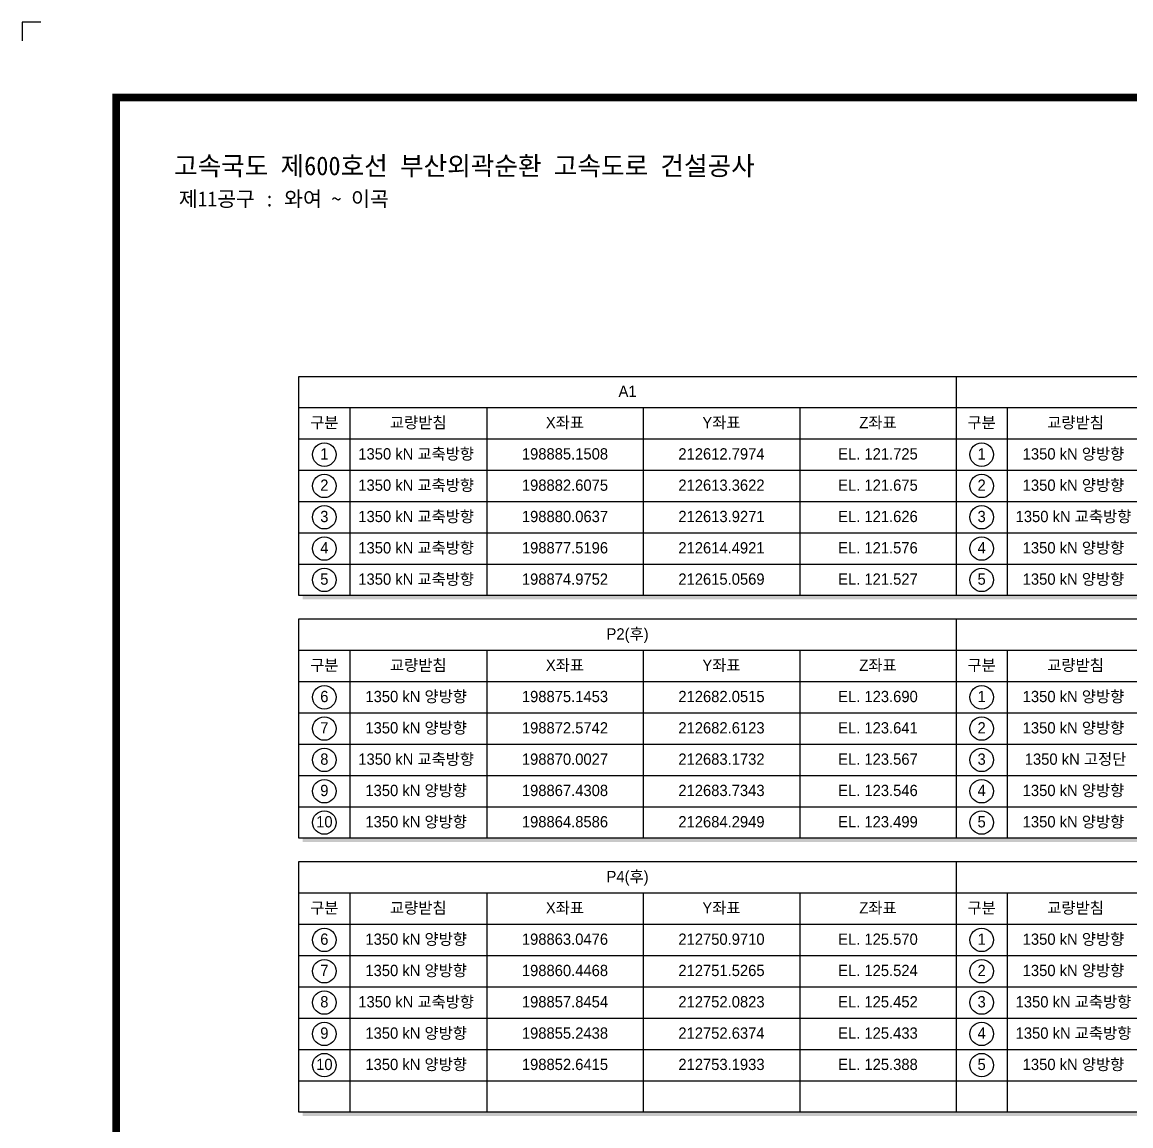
# Model space of a CAD drawing. Header units: feet. Extents: x 0 to 1682000, y 0 to 594000.
# Drawn here: x 841000 to 1135693, y 300729 to 594000 of the extents above; entities that cross this region are included whole.
import ezdxf
from ezdxf.enums import TextEntityAlignment as Align

# ---------------------------------------------------------------- set-up
doc = ezdxf.new("R2010")
doc.units = ezdxf.units.FT
doc.header["$LTSCALE"] = 150
doc.header["$MEASUREMENT"] = 0
for name, color, linetype in [('CS-TABL-LIN2', 1, 'CONTINUOUS'), ('CS-TEXT', 3, 'CONTINUOUS'), ('CX-BORD', 3, 'CONTINUOUS'), ('CX-BORD-LIN1', 4, 'CONTINUOUS'), ('CX-BORD-LIN2', 3, 'CONTINUOUS'), ('CX-BORD-TEX2', 7, 'CONTINUOUS'), ('CX-BORD-TEX3', 6, 'CONTINUOUS'), ('CX-MISC', 2, 'CONTINUOUS')]:
    doc.layers.add(name, color=color, linetype=linetype)
doc.styles.add('A_STANDARD', font='')
doc.styles.add('TB_TEXT', font='')
doc.styles.add('TB_WBTXT', font='')
doc.styles.add('TB_WMTXT', font='')
doc.styles.get('A_STANDARD').set_extended_font_data('Dotum')
doc.styles.get('TB_TEXT').set_extended_font_data('Dotum')
doc.styles.get('TB_WBTXT').set_extended_font_data('Dotum')
doc.styles.get('TB_WMTXT').set_extended_font_data('DotumChe')

# ---------------------------------------------------------------- blocks, each defined once
blk = doc.blocks.new('CXBLKA1-KHCA')
at = {"layer": 'CX-BORD-LIN1', "const_width": 2}
blk.add_lwpolyline([(796, -2.273736754432321e-12), (0, 0), (0, 553.9999999999997), (795.9999999999998, 553.9999999999997)], close=True, dxfattribs=at)
at = {"layer": 'CX-MISC'}
blk.add_lwpolyline([(-20.00200001999224, 573.9999999999997), (-25, 573.9999999999997), (-25, 569.0020000199917)], dxfattribs=at)
at = {"layer": 'CX-BORD-LIN1', "style": 'TB_TEXT'}
for tag, height, p in [('TR_RNUM5', 3, (285.1051166181959, 32.63656332936301)), ('TR_RDAT5', 3.5, (317.5, 33.00000000000011)), ('TR_DGN5', 3.5, (451.1184542177598, 33.00000000000009)), ('TR_CHK5', 3.5, (491.1184542177598, 33.00000000000009)), ('TR_APP5', 3.5, (531.1184542177598, 33.00000000000032)), ('TR_RNUM4', 3, (285.1051166181959, 26.63656332936284)), ('TR_RDAT4', 3.5, (317.5, 26.99999999999994)), ('TR_DGN4', 3.5, (451.1184542177598, 26.99999999999993)), ('TR_CHK4', 3.5, (491.1184542177598, 26.99999999999993)), ('TR_APP4', 3.5, (531.1184542177598, 27.00000000000015)), ('TR_RNUM3', 3, (285.1051166181959, 20.63656332936395)), ('TR_RDAT3', 3.5, (317.5, 21.00000000000105)), ('TR_DGN3', 3.5, (451.1184542177598, 21.00000000000103)), ('TR_CHK3', 3.5, (491.1184542177598, 21.00000000000103)), ('TR_APP3', 3.5, (531.1184542177598, 21.00000000000126)), ('TR_RNUM2', 3, (285.1051166181959, 14.63656332936395)), ('TR_RDAT2', 3.5, (317.5, 15.00000000000105)), ('TR_DGN2', 3.5, (451.1184542177598, 15.00000000000103)), ('TR_CHK2', 3.5, (491.1184542177598, 15.00000000000103)), ('TR_APP2', 3.5, (531.1184542177598, 15.00000000000126)), ('TR_RNUM1', 3, (285.1051166181959, 8.636563329362843)), ('TR_RDAT1', 3.5, (317.5, 8.999999999999943)), ('TR_DGN1', 3.5, (451.1184542177598, 8.99999999999993)), ('TR_CHK1', 3.5, (491.1184542177598, 8.99999999999993)), ('TR_APP1', 3.5, (531.1184542177598, 9.000000000000156))]:
    blk.add_attdef(tag, text='', height=height, dxfattribs=at).set_placement(p, align=Align.MIDDLE_CENTER)
for tag, p in [('TR_RCON5', (342.3033138082338, 33.00000000000011)), ('TR_RCON4', (342.3033138082338, 26.99999999999994)), ('TR_RCON3', (342.3033138082338, 21.00000000000105)), ('TR_RCON2', (342.3033138082338, 15.00000000000105)), ('TR_RCON1', (342.3033138082338, 8.999999999999943))]:
    blk.add_attdef(tag, text='', height=3.5, dxfattribs=at).set_placement(p, align=Align.MIDDLE_LEFT)
at = {"layer": 'CX-BORD-LIN2', "style": 'TB_TEXT'}
blk.add_attdef('TD_VERSION', text='', height=3, rotation=90, dxfattribs=at).set_placement((800.499999405456, 48.01489921212271), align=Align.MIDDLE_CENTER)
at = {"layer": 'CX-BORD-TEX2', "style": 'TB_WMTXT'}
for tag, height, p in [('TB_CNAME', 5, (15.34476638720094, 531.8324131479245)), ('TB_CSCOP', 4, (16.63456755316179, 523.8324131479245))]:
    blk.add_attdef(tag, text='', height=height, dxfattribs=at).set_placement(p, align=Align.BOTTOM_LEFT)
at = {"layer": 'CX-BORD-TEX2', "style": 'TB_WBTXT'}
for tag, height, p in [('TB_MTITIL', 10, (397.9999999999999, 533.3264135606181)), ('TB_STITL', 7, (397.9999999999999, 518.3264135606181))]:
    blk.add_attdef(tag, text='', height=height, dxfattribs=at).set_placement(p, align=Align.MIDDLE_CENTER)
at = {"layer": 'CX-BORD-TEX3', "style": 'TB_TEXT'}
for tag, height, p in [('TD_LNDST', 4.500000000000001, (215, 31.49999999999946)), ('TD_DSECT', 4.500000000000001, (605.5, 31.50000000000056)), ('TD_DDIST', 4.500000000000001, (654.5, 31.5000000000007)), ('TD_DNAME_TOP', 4.500000000000001, (755, 27.95701132476691)), ('TD_DCOMP', 4.500000000000001, (215.0000000000001, 22.58754437093034)), ('TD_CSECT', 4.500000000000001, (605.5, 22.50000000000055)), ('TD_CDIST', 4.500000000000001, (654.5, 22.50000000000063)), ('TD_DNAME_MAIN', 4.500000000000001, (755, 21.47309584254916)), ('TD_CCOMP', 4.500000000000001, (215.0000000000001, 13.59273296473088)), ('TD_HSCAL', 4.500000000000001, (620.8841087955549, 13.74838269424776)), ('TD_VSCAL', 4.500000000000001, (656.8614607241562, 13.74838269424776)), ('TD_DNAME_BOT', 3, (755, 15.24894304459829)), ('TD_CNAME', 5, (65, 7.595640316786881)), ('TD_FIELD', 4.500000000000001, (180, 5.125020286179691)), ('TD_CSTEP', 4.500000000000001, (250.7440000000001, 5.125020286179208)), ('TD_DWGCODE', 4.500000000000001, (637, 4.790803741701226)), ('TD_DWGNO', 4.500000000000001, (755, 5.001673382306535))]:
    blk.add_attdef(tag, text='', height=height, dxfattribs=at).set_placement(p, align=Align.MIDDLE_CENTER)

msp = doc.modelspace()

# ---------------------------------------------------------------- linework, layer by layer
at = {"layer": 'CS-TABL-LIN2'}
for p, q in [((1089280, 499889.1238785032), (1089280, 441649.1238785031)), ((914559.9999999998, 491569.1238785032), (1613440, 491569.1238785032)), ((928080.0000000006, 491569.1238785032), (928080.0000000006, 441649.1238785031)), ((964479.9999999999, 491569.1238785032), (964479.9999999999, 441649.1238785031)), ((1006080, 491569.1238785032), (1006080, 441649.1238785031)), ((1047680, 491569.1238785032), (1047680, 441649.1238785031)), ((1102800, 491569.1238785032), (1102800, 441649.1238785031)), ((914559.9999999998, 483249.123878503), (1613440, 483249.123878503)), ((914559.9999999998, 474929.123878503), (1613440, 474929.123878503)), ((914559.9999999998, 466609.123878503), (1613440, 466609.123878503)), ((914559.9999999998, 458289.123878503), (1613440, 458289.123878503)), ((914559.9999999998, 449969.123878503), (1613440, 449969.123878503)), ((1089280, 435409.123878503), (1089280, 377169.123878503)), ((914559.9999999998, 427089.123878503), (1613440, 427089.123878503)), ((928080.0000000006, 427089.123878503), (928080.0000000006, 377169.123878503)), ((964479.9999999999, 427089.123878503), (964479.9999999999, 377169.123878503)), ((1006080, 427089.123878503), (1006080, 377169.123878503)), ((1047680, 427089.123878503), (1047680, 377169.123878503)), ((1102800, 427089.123878503), (1102800, 377169.123878503)), ((914559.9999999998, 418769.123878503), (1613440, 418769.123878503)), ((914559.9999999998, 410449.1238785031), (1613440, 410449.1238785031)), ((914559.9999999998, 402129.1238785031), (1613440, 402129.1238785031)), ((914559.9999999998, 393809.1238785031), (1613440, 393809.1238785031)), ((914559.9999999998, 385489.123878503), (1613440, 385489.123878503)), ((1089280, 370929.123878503), (1089280, 304369.123878503)), ((914559.9999999998, 362609.123878503), (1613440, 362609.123878503)), ((928080.0000000006, 362609.123878503), (928080.0000000006, 304369.123878503)), ((964479.9999999999, 362609.123878503), (964479.9999999999, 304369.123878503)), ((1006080, 362609.123878503), (1006080, 304369.123878503)), ((1047680, 362609.123878503), (1047680, 304369.123878503)), ((1102800, 362609.123878503), (1102800, 304369.123878503)), ((914559.9999999998, 354289.123878503), (1613440, 354289.123878503)), ((914559.9999999998, 345969.123878503), (1613440, 345969.123878503)), ((914559.9999999998, 337649.123878503), (1613440, 337649.123878503)), ((914559.9999999998, 329329.123878503), (1613440, 329329.123878503)), ((914559.9999999998, 321009.123878503), (1613440, 321009.123878503)), ((914559.9999999998, 312689.123878503), (1613440, 312689.123878503))]:
    msp.add_line(p, q, dxfattribs=at)
for points in [[(914559.9999999998, 499889.1238785032), (1613440, 499889.1238785032), (1613440, 441649.1238785031), (914559.9999999998, 441649.1238785031)], [(914559.9999999998, 435409.123878503), (1613440, 435409.123878503), (1613440, 377169.123878503), (914559.9999999998, 377169.123878503)], [(914559.9999999998, 370929.123878503), (1613440, 370929.123878503), (1613440, 304369.123878503), (914559.9999999998, 304369.123878503)]]:
    msp.add_lwpolyline(points, close=True, dxfattribs=at)
for centre in [(921319.9999999998, 479089.123878503), (1096040, 479089.123878503), (921319.9999999998, 470769.123878503), (1096040, 470769.123878503), (921319.9999999998, 462449.123878503), (1096040, 462449.123878503), (921319.9999999998, 454129.123878503), (1096040, 454129.123878503), (921319.9999999998, 445809.123878503), (1096040, 445809.123878503), (921319.9999999998, 414609.123878503), (1096040, 414609.123878503), (921319.9999999998, 406289.1238785031), (1096040, 406289.1238785031), (921319.9999999998, 397969.1238785031), (1096040, 397969.1238785031), (921319.9999999998, 389649.1238785031), (1096040, 389649.1238785031), (921319.9999999998, 381329.123878503), (1096040, 381329.123878503), (921319.9999999998, 350129.123878503), (1096040, 350129.123878503), (921319.9999999998, 341809.123878503), (1096040, 341809.123878503), (921319.9999999998, 333489.123878503), (1096040, 333489.123878503), (921319.9999999998, 325169.123878503), (1096040, 325169.123878503), (921319.9999999998, 316849.123878503), (1096040, 316849.123878503)]:
    msp.add_circle(centre, 3120, dxfattribs=at)
for points in [[(915599.9999999998, 441649.1238785031), (1614480, 441649.1238785031), (915599.9999999998, 440609.123878503), (1614480, 440609.123878503)], [(915599.9999999998, 377169.123878503), (1614480, 377169.123878503), (915599.9999999998, 376129.1238785031), (1614480, 376129.1238785031)], [(915599.9999999998, 304369.123878503), (1614480, 304369.123878503), (915599.9999999998, 303329.123878503), (1614480, 303329.123878503)]]:
    msp.add_solid(points, dxfattribs=at)

# ---------------------------------------------------------------- block references
at = {"layer": 'CX-BORD'}
ref = msp.add_blockref('CXBLKA1-KHCA', (866000, 20000.00043027103), dxfattribs=dict(at, xscale=1000, yscale=1000, zscale=1000))
ref.add_attrib('TB_CNAME', '고속국도 제600호선 부산외곽순환 고속도로 건설공사', dxfattribs={"layer": 'CX-BORD-TEX2', "height": 5000.000040781247, "rotation": 5.336085289072462e-09, "style": 'TB_WMTXT'}).set_placement((881344.7665069252, 551832.417916134), align=Align.BOTTOM_LEFT)
ref.add_attrib('TB_CSCOP', '제11공구 : 와여 ~ 이곡', dxfattribs={"layer": 'CX-BORD-TEX2', "height": 4000.000032624997, "rotation": 5.336085289072462e-09, "style": 'TB_WMTXT'}).set_placement((882634.5676834136, 543832.4178509414), align=Align.BOTTOM_LEFT)

# ---------------------------------------------------------------- texts
at = {"layer": 'CS-TEXT', "color": 7, "style": 'A_STANDARD'}
for s, p in [('A1', (1001920, 494429.1238785032)), ('구분', (921319.9999999998, 486109.123878503)), ('교량받침', (946279.9999999998, 486109.123878503)), ('X좌표', (985279.9999999999, 486109.123878503)), ('Y좌표', (1026880, 486109.123878503)), ('Z좌표', (1068480, 486109.123878503)), ('구분', (1096040, 486109.123878503)), ('교량받침', (1121000, 486109.123878503)), ('1', (921319.9999999998, 477789.123878503)), ('1350 kN 교축방향 ', (946279.9999999998, 477789.123878503)), ('198885.1508', (985279.9999999999, 477789.123878503)), ('212612.7974', (1026880, 477789.123878503)), ('EL. 121.725', (1068480, 477789.123878503)), ('1', (1096040, 477789.123878503)), ('1350 kN 양방향 ', (1121000, 477789.123878503)), ('2', (921319.9999999998, 469469.123878503)), ('1350 kN 교축방향 ', (946279.9999999998, 469469.123878503)), ('198882.6075', (985279.9999999999, 469469.123878503)), ('212613.3622', (1026880, 469469.123878503)), ('EL. 121.675', (1068480, 469469.123878503)), ('2', (1096040, 469469.123878503)), ('1350 kN 양방향 ', (1121000, 469469.123878503)), ('3', (921319.9999999998, 461149.1238785031)), ('1350 kN 교축방향 ', (946279.9999999998, 461149.1238785031)), ('198880.0637', (985279.9999999999, 461149.1238785031)), ('212613.9271', (1026880, 461149.1238785031)), ('EL. 121.626', (1068480, 461149.1238785031)), ('3', (1096040, 461149.1238785031)), ('1350 kN 교축방향 ', (1121000, 461149.1238785031)), ('4', (921319.9999999998, 452829.1238785031)), ('1350 kN 교축방향 ', (946279.9999999998, 452829.1238785031)), ('198877.5196', (985279.9999999999, 452829.1238785031)), ('212614.4921', (1026880, 452829.1238785031)), ('EL. 121.576', (1068480, 452829.1238785031)), ('4', (1096040, 452829.1238785031)), ('1350 kN 양방향 ', (1121000, 452829.1238785031)), ('5', (921319.9999999998, 444509.1238785031)), ('1350 kN 교축방향 ', (946279.9999999998, 444509.1238785031)), ('198874.9752', (985279.9999999999, 444509.1238785031)), ('212615.0569', (1026880, 444509.1238785031)), ('EL. 121.527', (1068480, 444509.1238785031)), ('5', (1096040, 444509.1238785031)), ('1350 kN 양방향 ', (1121000, 444509.1238785031)), ('P2(후)', (1001920, 429949.123878503)), ('구분', (921319.9999999998, 421629.123878503)), ('교량받침', (946279.9999999998, 421629.123878503)), ('X좌표', (985279.9999999999, 421629.123878503)), ('Y좌표', (1026880, 421629.123878503)), ('Z좌표', (1068480, 421629.123878503)), ('구분', (1096040, 421629.123878503)), ('교량받침', (1121000, 421629.123878503)), ('6', (921319.9999999998, 413309.1238785031)), ('1350 kN 양방향 ', (946279.9999999998, 413309.1238785031)), ('198875.1453', (985279.9999999999, 413309.1238785031)), ('212682.0515', (1026880, 413309.1238785031)), ('EL. 123.690', (1068480, 413309.1238785031)), ('1', (1096040, 413309.1238785031)), ('1350 kN 양방향 ', (1121000, 413309.1238785031)), ('7', (921319.9999999998, 404989.123878503)), ('1350 kN 양방향 ', (946279.9999999998, 404989.123878503)), ('198872.5742', (985279.9999999999, 404989.123878503)), ('212682.6123', (1026880, 404989.123878503)), ('EL. 123.641', (1068480, 404989.123878503)), ('2', (1096040, 404989.123878503)), ('1350 kN 양방향 ', (1121000, 404989.123878503)), ('8', (921319.9999999998, 396669.123878503)), ('1350 kN 교축방향 ', (946279.9999999998, 396669.123878503)), ('198870.0027', (985279.9999999999, 396669.123878503)), ('212683.1732', (1026880, 396669.123878503)), ('EL. 123.567', (1068480, 396669.123878503)), ('3', (1096040, 396669.123878503)), ('1350 kN 고정단', (1121000, 396669.123878503)), ('9', (921319.9999999998, 388349.123878503)), ('1350 kN 양방향 ', (946279.9999999998, 388349.123878503)), ('198867.4308', (985279.9999999999, 388349.123878503)), ('212683.7343', (1026880, 388349.123878503)), ('EL. 123.546', (1068480, 388349.123878503)), ('4', (1096040, 388349.123878503)), ('1350 kN 양방향 ', (1121000, 388349.123878503)), ('1350 kN 양방향 ', (946279.9999999998, 380029.1238785031)), ('1350 kN 양방향 ', (1121000, 380029.1238785031)), ('10', (921319.9999999998, 380029.1238785031)), ('198864.8586', (985279.9999999999, 380029.1238785031)), ('212684.2949', (1026880, 380029.1238785031)), ('EL. 123.499', (1068480, 380029.1238785031)), ('5', (1096040, 380029.1238785031)), ('P4(후)', (1001920, 365469.1238785031)), ('구분', (921319.9999999998, 357149.1238785031)), ('교량받침', (946279.9999999998, 357149.1238785031)), ('X좌표', (985279.9999999999, 357149.1238785031)), ('Y좌표', (1026880, 357149.1238785031)), ('Z좌표', (1068480, 357149.1238785031)), ('구분', (1096040, 357149.1238785031)), ('교량받침', (1121000, 357149.1238785031)), ('6', (921319.9999999998, 348829.1238785031)), ('1350 kN 양방향 ', (946279.9999999998, 348829.1238785031)), ('198863.0476', (985279.9999999999, 348829.1238785031)), ('212750.9710', (1026880, 348829.1238785031)), ('EL. 125.570', (1068480, 348829.1238785031)), ('1', (1096040, 348829.1238785031)), ('1350 kN 양방향 ', (1121000, 348829.1238785031)), ('7', (921319.9999999998, 340509.123878503)), ('1350 kN 양방향 ', (946279.9999999998, 340509.123878503)), ('198860.4468', (985279.9999999999, 340509.123878503)), ('212751.5265', (1026880, 340509.123878503)), ('EL. 125.524', (1068480, 340509.123878503)), ('2', (1096040, 340509.123878503)), ('1350 kN 양방향 ', (1121000, 340509.123878503)), ('8', (921319.9999999998, 332189.123878503)), ('1350 kN 교축방향 ', (946279.9999999998, 332189.123878503)), ('198857.8454', (985279.9999999999, 332189.123878503)), ('212752.0823', (1026880, 332189.123878503)), ('EL. 125.452', (1068480, 332189.123878503)), ('3', (1096040, 332189.123878503)), ('1350 kN 교축방향 ', (1121000, 332189.123878503)), ('1350 kN 양방향 ', (946279.9999999998, 323869.123878503)), ('1350 kN 교축방향 ', (1121000, 323869.123878503)), ('9', (921319.9999999998, 323869.123878503)), ('198855.2438', (985279.9999999999, 323869.123878503)), ('212752.6374', (1026880, 323869.123878503)), ('EL. 125.433', (1068480, 323869.123878503)), ('4', (1096040, 323869.123878503)), ('10', (921319.9999999998, 315549.123878503)), ('1350 kN 양방향 ', (946279.9999999998, 315549.123878503)), ('198852.6415', (985279.9999999999, 315549.123878503)), ('212753.1933', (1026880, 315549.123878503)), ('EL. 125.388', (1068480, 315549.123878503)), ('5', (1096040, 315549.123878503)), ('1350 kN 양방향 ', (1121000, 315549.123878503))]:
    msp.add_text(s, height=3000, dxfattribs=at).set_placement(p, align=Align.CENTER)

doc.saveas('drawing.dxf')
